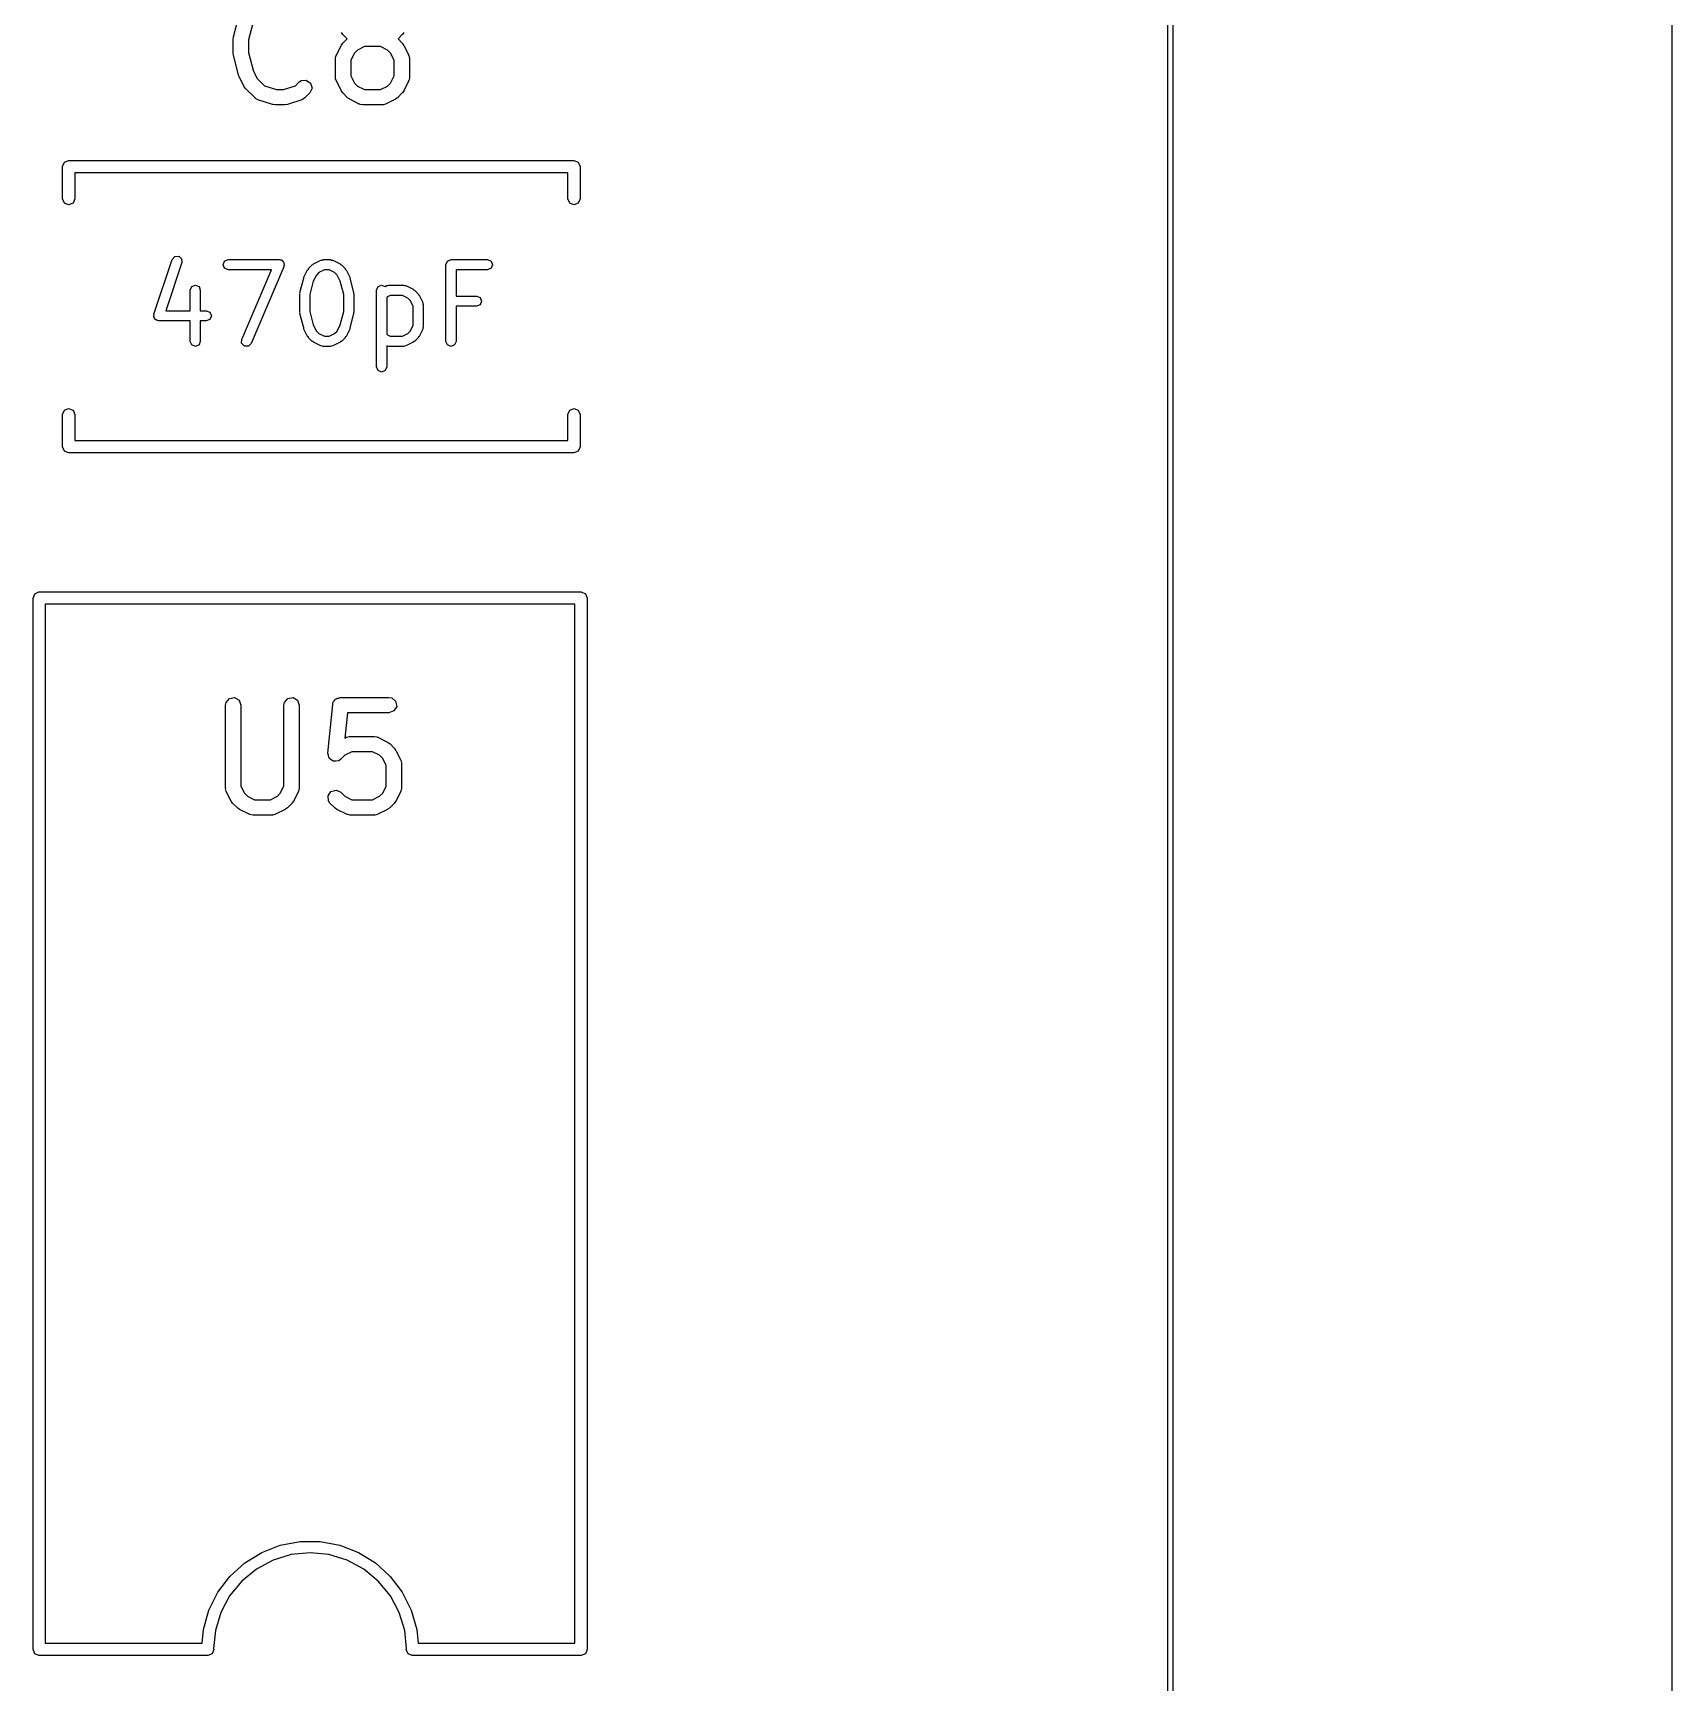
# Model space of a CAD drawing. Extents: x 0.3 to 11.5, y -8.2 to 3.2.
# Drawn here: x 10.865 to 11.496, y -2.885 to -2.25 of the extents above; entities that cross this region are included whole.
import ezdxf

# ---------------------------------------------------------------- set-up
doc = ezdxf.new("R2010")
doc.units = 0
doc.header["$MEASUREMENT"] = 0
doc.layers.add('BLACK', color=7, linetype='CONTINUOUS')

msp = doc.modelspace()

# ---------------------------------------------------------------- linework, layer by layer
at = {"layer": 'BLACK', "linetype": 'CONTINUOUS'}
for p, q in [((11.4961, -0.19685), (11.4961, -8.07115)), ((11.302, -3.37618), (11.302, -1.22067)), ((11.3039, -1.21969), (11.3039, -3.37717)), ((10.9424, -2.25168), (10.9443, -2.24418)), ((10.9499, -2.24593), (10.9482, -2.25276)), ((10.9423, -2.2524), (10.9424, -2.25182)), ((10.9423, -2.25802), (10.9423, -2.2524)), ((10.9424, -2.25182), (10.9424, -2.25168)), ((10.9482, -2.25276), (10.9482, -2.25766)), ((10.982, -2.25858), (10.9839, -2.25483)), ((10.9844, -2.25074), (10.9839, -2.25001)), ((10.9839, -2.25483), (10.9844, -2.25412)), ((10.9861, -2.2524), (10.9844, -2.25074)), ((10.9844, -2.25406), (10.9861, -2.2524)), ((10.9844, -2.25412), (10.9844, -2.25406)), ((11.0073, -2.25074), (11.0057, -2.2524)), ((11.0057, -2.2524), (11.0073, -2.25406)), ((11.0074, -2.25068), (11.0073, -2.25074)), ((11.0073, -2.25406), (11.0078, -2.25478)), ((11.0079, -2.24997), (11.0074, -2.25068)), ((11.0078, -2.25478), (11.0079, -2.25483)), ((11.0079, -2.25483), (11.0098, -2.25858)), ((10.9423, -2.25815), (10.9423, -2.25802)), ((10.9424, -2.25874), (10.9423, -2.25815)), ((10.9443, -2.26624), (10.9424, -2.25874)), ((10.9482, -2.25766), (10.9499, -2.26449)), ((10.9817, -2.2599), (10.9818, -2.25889)), ((10.9817, -2.2674), (10.9817, -2.2599)), ((10.9818, -2.25889), (10.982, -2.25875)), ((10.982, -2.25875), (10.982, -2.25858)), ((10.9889, -2.2579), (10.9876, -2.2606)), ((10.9876, -2.2606), (10.9876, -2.2667)), ((10.9901, -2.2567), (10.9889, -2.2579)), ((10.9928, -2.25535), (10.9901, -2.2567)), ((10.9989, -2.25535), (10.9928, -2.25535)), ((11.0016, -2.2567), (10.9989, -2.25535)), ((11.0028, -2.2579), (11.0016, -2.2567)), ((11.0042, -2.2606), (11.0028, -2.2579)), ((11.0042, -2.2667), (11.0042, -2.2606)), ((11.0098, -2.25858), (11.0101, -2.25956)), ((11.0101, -2.25956), (11.01, -2.25973)), ((11.01, -2.25973), (11.0101, -2.2599)), ((11.0101, -2.2599), (11.0101, -2.2674)), ((10.9443, -2.26636), (10.9443, -2.26624)), ((10.9445, -2.26684), (10.9443, -2.26636)), ((10.9464, -2.27059), (10.9445, -2.26684)), ((10.9499, -2.26449), (10.9514, -2.26752)), ((10.9514, -2.26752), (10.9543, -2.27044)), ((10.9817, -2.26756), (10.9817, -2.2674)), ((10.9817, -2.26774), (10.9817, -2.26756)), ((10.982, -2.26872), (10.9817, -2.26774)), ((10.9876, -2.2667), (10.9889, -2.2694)), ((11.0028, -2.2694), (11.0042, -2.2667)), ((11.0101, -2.2674), (11.0099, -2.26841)), ((10.9464, -2.27064), (10.9464, -2.27059)), ((10.9469, -2.27136), (10.9464, -2.27064)), ((10.9507, -2.27511), (10.9469, -2.27136)), ((10.9543, -2.27044), (10.9589, -2.27194)), ((10.9589, -2.27194), (10.9616, -2.27194)), ((10.9616, -2.27194), (10.9662, -2.27044)), ((10.9662, -2.27044), (10.9675, -2.26906)), ((10.9675, -2.26906), (10.9684, -2.26847)), ((10.9684, -2.26847), (10.9704, -2.2683)), ((10.9717, -2.27324), (10.9698, -2.27511)), ((10.9704, -2.2683), (10.972, -2.26945)), ((10.9726, -2.2714), (10.9717, -2.27324)), ((10.972, -2.26945), (10.9726, -2.2714)), ((10.9839, -2.27247), (10.982, -2.26872)), ((10.9839, -2.27251), (10.9839, -2.27247)), ((10.9844, -2.27324), (10.9839, -2.27251)), ((10.9863, -2.27511), (10.9844, -2.27324)), ((10.9889, -2.2694), (10.9901, -2.2706)), ((10.9901, -2.2706), (10.9928, -2.27194)), ((10.9928, -2.27194), (10.9989, -2.27194)), ((10.9989, -2.27194), (11.0016, -2.2706)), ((11.0016, -2.2706), (11.0028, -2.2694)), ((11.0073, -2.27324), (11.0055, -2.27511)), ((11.0074, -2.27318), (11.0073, -2.27324)), ((11.0079, -2.27247), (11.0074, -2.27318)), ((11.0098, -2.26872), (11.0079, -2.27247)), ((11.0099, -2.26841), (11.0098, -2.26854)), ((11.0098, -2.26854), (11.0098, -2.26872)), ((10.9508, -2.27518), (10.9507, -2.27511)), ((10.9509, -2.27534), (10.9508, -2.27518)), ((10.9518, -2.27582), (10.9509, -2.27534)), ((10.9574, -2.2777), (10.9518, -2.27582)), ((10.9575, -2.2777), (10.9574, -2.2777)), ((10.9584, -2.27785), (10.9575, -2.2777)), ((10.9621, -2.27785), (10.9584, -2.27785)), ((10.9622, -2.27783), (10.9621, -2.27785)), ((10.9631, -2.2777), (10.9622, -2.27783)), ((10.9687, -2.27582), (10.9631, -2.2777)), ((10.9688, -2.27571), (10.9687, -2.27582)), ((10.969, -2.2757), (10.9688, -2.27571)), ((10.9698, -2.27511), (10.969, -2.2757)), ((10.9863, -2.27514), (10.9863, -2.27511)), ((10.9871, -2.27566), (10.9863, -2.27514)), ((10.9908, -2.27754), (10.9871, -2.27566)), ((10.991, -2.27756), (10.9908, -2.27754)), ((10.9911, -2.27767), (10.991, -2.27756)), ((10.9921, -2.27785), (10.9911, -2.27767)), ((10.9996, -2.27785), (10.9921, -2.27785)), ((10.9998, -2.27779), (10.9996, -2.27785)), ((11, -2.27783), (10.9998, -2.27779)), ((11.0009, -2.27754), (11, -2.27783)), ((11.0047, -2.27566), (11.0009, -2.27754)), ((11.0055, -2.27511), (11.0047, -2.27562)), ((11.0047, -2.27562), (11.0047, -2.27566)), ((10.8773, -2.2999), (10.8789, -2.29921)), ((10.8789, -2.29921), (11.0734, -2.29921)), ((11.0734, -2.29921), (11.0751, -2.2999)), ((10.8766, -2.30157), (10.8773, -2.2999)), ((10.8766, -2.31398), (10.8766, -2.30157)), ((11.0711, -2.30394), (10.8813, -2.30394)), ((10.8813, -2.30394), (10.8813, -2.31398)), ((11.0711, -2.31398), (11.0711, -2.30394)), ((11.0751, -2.2999), (11.0758, -2.30157)), ((11.0758, -2.30157), (11.0758, -2.31398)), ((10.8773, -2.31565), (10.8766, -2.31398)), ((10.8789, -2.31634), (10.8773, -2.31565)), ((10.8806, -2.31565), (10.8789, -2.31634)), ((10.8813, -2.31398), (10.8806, -2.31565)), ((11.0718, -2.31565), (11.0711, -2.31398)), ((11.0734, -2.31634), (11.0718, -2.31565)), ((11.0751, -2.31565), (11.0734, -2.31634)), ((11.0758, -2.31398), (11.0751, -2.31565)), ((10.9117, -2.3584), (10.9188, -2.33731)), ((10.9188, -2.33731), (10.9198, -2.33618)), ((10.9198, -2.33618), (10.9213, -2.33607)), ((10.9213, -2.33607), (10.9224, -2.33706)), ((10.9224, -2.33706), (10.9225, -2.33856)), ((10.9389, -2.33795), (10.9403, -2.33737)), ((10.9403, -2.33737), (10.96, -2.33737)), ((10.96, -2.33737), (10.9604, -2.33753)), ((10.9604, -2.33753), (10.9608, -2.33753)), ((10.9608, -2.33753), (10.9611, -2.3378)), ((10.9732, -2.33899), (10.976, -2.33758)), ((10.976, -2.33758), (10.9765, -2.33755)), ((10.9765, -2.33755), (10.9769, -2.33737)), ((10.9769, -2.33737), (10.9797, -2.33737)), ((10.9797, -2.33737), (10.9801, -2.33755)), ((10.9801, -2.33755), (10.9806, -2.33758)), ((10.9806, -2.33758), (10.9834, -2.33899)), ((11.0247, -2.33795), (11.0261, -2.33737)), ((11.0261, -2.33737), (11.0402, -2.33737)), ((11.0402, -2.33737), (11.0416, -2.33795)), ((10.9225, -2.33856), (10.9163, -2.35706)), ((10.9384, -2.33934), (10.9389, -2.33795)), ((10.9389, -2.34073), (10.9384, -2.33934)), ((10.9403, -2.34131), (10.9389, -2.34073)), ((10.957, -2.34131), (10.9403, -2.34131)), ((10.9456, -2.36809), (10.957, -2.34131)), ((10.9618, -2.34012), (10.9492, -2.36964)), ((10.9611, -2.3378), (10.9614, -2.33795)), ((10.9614, -2.33795), (10.9616, -2.33832)), ((10.9616, -2.33832), (10.9618, -2.33861)), ((10.9618, -2.33861), (10.9618, -2.33899)), ((10.9618, -2.33899), (10.962, -2.33934)), ((10.962, -2.33934), (10.9618, -2.33971)), ((10.9618, -2.33971), (10.9618, -2.34012)), ((10.9695, -2.34409), (10.9709, -2.34127)), ((10.9709, -2.34127), (10.9712, -2.34106)), ((10.9712, -2.34106), (10.9713, -2.34076)), ((10.9713, -2.34076), (10.9727, -2.33936)), ((10.9727, -2.33936), (10.973, -2.33923)), ((10.973, -2.33923), (10.9732, -2.33899)), ((10.9743, -2.34332), (10.9731, -2.34565)), ((10.9752, -2.34237), (10.9743, -2.34332)), ((10.9774, -2.34131), (10.9752, -2.34237)), ((10.9792, -2.34131), (10.9774, -2.34131)), ((10.9813, -2.34237), (10.9792, -2.34131)), ((10.9823, -2.34332), (10.9813, -2.34237)), ((10.9835, -2.34565), (10.9823, -2.34332)), ((10.9834, -2.33899), (10.9836, -2.33923)), ((10.9836, -2.33923), (10.9839, -2.33936)), ((10.9839, -2.33936), (10.9853, -2.34076)), ((10.9853, -2.34076), (10.9854, -2.34106)), ((10.9854, -2.34106), (10.9857, -2.34127)), ((10.9857, -2.34127), (10.9871, -2.34409)), ((11.0241, -2.33934), (11.0247, -2.33795)), ((11.0241, -2.36887), (11.0241, -2.33934)), ((11.0402, -2.34131), (11.0281, -2.34131)), ((11.0281, -2.34131), (11.0281, -2.35143)), ((11.0416, -2.34073), (11.0402, -2.34131)), ((11.0416, -2.33795), (11.0421, -2.33934)), ((11.0421, -2.33934), (11.0416, -2.34073)), ((10.9257, -2.34918), (10.9263, -2.34779)), ((10.9257, -2.35706), (10.9257, -2.34918)), ((10.9263, -2.34779), (10.9277, -2.34722)), ((10.9277, -2.34722), (10.9291, -2.34779)), ((10.9291, -2.34779), (10.9296, -2.34918)), ((10.9296, -2.34918), (10.9296, -2.35706)), ((10.9679, -2.35011), (10.9694, -2.34449)), ((10.968, -2.35036), (10.9679, -2.35011)), ((10.9694, -2.34449), (10.9695, -2.34431)), ((10.9695, -2.34431), (10.9695, -2.34409)), ((10.9731, -2.34565), (10.9718, -2.35083)), ((10.9848, -2.35083), (10.9835, -2.34565)), ((10.9871, -2.34409), (10.9871, -2.34431)), ((10.9871, -2.34431), (10.9872, -2.34449)), ((10.9872, -2.34449), (10.9886, -2.35011)), ((10.9886, -2.35011), (10.9886, -2.35036)), ((10.9974, -2.34918), (10.998, -2.34779)), ((10.9974, -2.37871), (10.9974, -2.34918)), ((10.998, -2.34779), (10.9994, -2.34722)), ((10.9994, -2.34722), (11.0007, -2.34775)), ((11.0007, -2.34775), (11.0013, -2.34742)), ((11.0013, -2.34742), (11.0018, -2.34739)), ((11.0018, -2.34739), (11.0022, -2.34722)), ((11.0022, -2.34722), (11.0078, -2.34722)), ((11.0078, -2.34722), (11.0082, -2.34739)), ((11.0082, -2.34739), (11.0087, -2.34742)), ((11.0087, -2.34742), (11.0115, -2.34883)), ((11.0115, -2.34883), (11.0117, -2.34907)), ((11.0117, -2.34907), (11.012, -2.3492)), ((11.012, -2.3492), (11.0134, -2.3506)), ((10.9679, -2.35059), (10.968, -2.35036)), ((10.9679, -2.35762), (10.9679, -2.35059)), ((10.9718, -2.35083), (10.9718, -2.35738)), ((10.9848, -2.35738), (10.9848, -2.35083)), ((10.9886, -2.35036), (10.9887, -2.35059)), ((10.9887, -2.35059), (10.9887, -2.35762)), ((11.0027, -2.35115), (11.0014, -2.35181)), ((11.0014, -2.35181), (11.0014, -2.36625)), ((11.0074, -2.35115), (11.0027, -2.35115)), ((11.0095, -2.35221), (11.0074, -2.35115)), ((11.0104, -2.35316), (11.0095, -2.35221)), ((11.0115, -2.35527), (11.0104, -2.35316)), ((11.0115, -2.36278), (11.0115, -2.35527)), ((11.0134, -2.3506), (11.0136, -2.3509)), ((11.0136, -2.3509), (11.0138, -2.35112)), ((11.0138, -2.35112), (11.0152, -2.35393)), ((11.0152, -2.35393), (11.0152, -2.35439)), ((11.0152, -2.35439), (11.0154, -2.35481)), ((11.0154, -2.35481), (11.0154, -2.36325)), ((11.0281, -2.35143), (11.0359, -2.35143)), ((11.0359, -2.35537), (11.0281, -2.35537)), ((11.0281, -2.35537), (11.0281, -2.36887)), ((11.0359, -2.35143), (11.0373, -2.35201)), ((11.0373, -2.35479), (11.0359, -2.35537)), ((11.0373, -2.35201), (11.0379, -2.3534)), ((11.0379, -2.3534), (11.0373, -2.35479)), ((10.9116, -2.35903), (10.9118, -2.35873)), ((10.9118, -2.35945), (10.9116, -2.35903)), ((10.9118, -2.35873), (10.9117, -2.3584)), ((10.9119, -2.35991), (10.9118, -2.35945)), ((10.9121, -2.36012), (10.9119, -2.35991)), ((10.9122, -2.36042), (10.9121, -2.36012)), ((10.9126, -2.36059), (10.9122, -2.36042)), ((10.913, -2.36089), (10.9126, -2.36059)), ((10.9133, -2.36087), (10.913, -2.36089)), ((10.9136, -2.361), (10.9133, -2.36087)), ((10.9257, -2.361), (10.9136, -2.361)), ((10.9163, -2.35706), (10.9257, -2.35706)), ((10.9257, -2.36887), (10.9257, -2.361)), ((10.9296, -2.35706), (10.9319, -2.35706)), ((10.9319, -2.361), (10.9296, -2.361)), ((10.9296, -2.361), (10.9296, -2.36887)), ((10.9319, -2.35706), (10.9333, -2.35764)), ((10.9333, -2.36042), (10.9319, -2.361)), ((10.9333, -2.35764), (10.9339, -2.35903)), ((10.9339, -2.35903), (10.9333, -2.36042)), ((10.968, -2.35785), (10.9679, -2.35762)), ((10.9679, -2.3581), (10.968, -2.35785)), ((10.9694, -2.36372), (10.9679, -2.3581)), ((10.9718, -2.35738), (10.9731, -2.36256)), ((10.9731, -2.36256), (10.9743, -2.36489)), ((10.9823, -2.36489), (10.9835, -2.36256)), ((10.9835, -2.36256), (10.9848, -2.35738)), ((10.9886, -2.3581), (10.9872, -2.36372)), ((10.9887, -2.35762), (10.9886, -2.35785)), ((10.9886, -2.35785), (10.9886, -2.3581)), ((11.0104, -2.36489), (11.0115, -2.36278)), ((10.9263, -2.37026), (10.9257, -2.36887)), ((10.9296, -2.36887), (10.9291, -2.37026)), ((10.9455, -2.3696), (10.9456, -2.36809)), ((10.9695, -2.3639), (10.9694, -2.36372)), ((10.9695, -2.36413), (10.9695, -2.3639)), ((10.9709, -2.36694), (10.9695, -2.36413)), ((10.9712, -2.36715), (10.9709, -2.36694)), ((10.9713, -2.36745), (10.9712, -2.36715)), ((10.9727, -2.36886), (10.9713, -2.36745)), ((10.973, -2.36898), (10.9727, -2.36886)), ((10.9732, -2.36922), (10.973, -2.36898)), ((10.976, -2.37063), (10.9732, -2.36922)), ((10.9743, -2.36489), (10.9752, -2.36585)), ((10.9752, -2.36585), (10.9774, -2.3669)), ((10.9774, -2.3669), (10.9792, -2.3669)), ((10.9792, -2.3669), (10.9813, -2.36585)), ((10.9834, -2.36922), (10.9806, -2.37063)), ((10.9813, -2.36585), (10.9823, -2.36489)), ((10.9836, -2.36898), (10.9834, -2.36922)), ((10.9839, -2.36886), (10.9836, -2.36898)), ((10.9853, -2.36745), (10.9839, -2.36886)), ((10.9854, -2.36715), (10.9853, -2.36745)), ((10.9857, -2.36694), (10.9854, -2.36715)), ((10.9871, -2.36413), (10.9857, -2.36694)), ((10.9872, -2.36372), (10.9871, -2.3639)), ((10.9871, -2.3639), (10.9871, -2.36413)), ((11.0014, -2.36625), (11.0027, -2.3669)), ((11.0027, -2.3669), (11.0074, -2.3669)), ((11.0074, -2.3669), (11.0095, -2.36585)), ((11.0115, -2.36922), (11.0087, -2.37063)), ((11.0095, -2.36585), (11.0104, -2.36489)), ((11.0117, -2.36898), (11.0115, -2.36922)), ((11.012, -2.36886), (11.0117, -2.36898)), ((11.0134, -2.36745), (11.012, -2.36886)), ((11.0136, -2.36715), (11.0134, -2.36745)), ((11.0138, -2.36694), (11.0136, -2.36715)), ((11.0152, -2.36413), (11.0138, -2.36694)), ((11.0154, -2.36325), (11.0152, -2.36367)), ((11.0152, -2.36367), (11.0152, -2.36413)), ((11.0247, -2.37026), (11.0241, -2.36887)), ((11.0281, -2.36887), (11.0275, -2.37026)), ((10.9277, -2.37084), (10.9263, -2.37026)), ((10.9291, -2.37026), (10.9277, -2.37084)), ((10.9466, -2.37068), (10.9455, -2.3696)), ((10.9481, -2.3707), (10.9466, -2.37068)), ((10.9492, -2.36964), (10.9481, -2.3707)), ((10.9765, -2.37066), (10.976, -2.37063)), ((10.9769, -2.37084), (10.9765, -2.37066)), ((10.9797, -2.37084), (10.9769, -2.37084)), ((10.9801, -2.37066), (10.9797, -2.37084)), ((10.9806, -2.37063), (10.9801, -2.37066)), ((11.0018, -2.37066), (11.0014, -2.37063)), ((11.0014, -2.37063), (11.0014, -2.37871)), ((11.0022, -2.37084), (11.0018, -2.37066)), ((11.0078, -2.37084), (11.0022, -2.37084)), ((11.0082, -2.37066), (11.0078, -2.37084)), ((11.0087, -2.37063), (11.0082, -2.37066)), ((11.0261, -2.37084), (11.0247, -2.37026)), ((11.0275, -2.37026), (11.0261, -2.37084)), ((10.998, -2.3801), (10.9974, -2.37871)), ((10.9994, -2.38068), (10.998, -2.3801)), ((11.0008, -2.3801), (10.9994, -2.38068)), ((11.0014, -2.37871), (11.0008, -2.3801)), ((10.8773, -2.39538), (10.8789, -2.39469)), ((10.8789, -2.39469), (10.8806, -2.39538)), ((11.0718, -2.39538), (11.0734, -2.39469)), ((11.0734, -2.39469), (11.0751, -2.39538)), ((10.8766, -2.39705), (10.8773, -2.39538)), ((10.8766, -2.40945), (10.8766, -2.39705)), ((10.8806, -2.39538), (10.8813, -2.39705)), ((10.8813, -2.39705), (10.8813, -2.40709)), ((11.0711, -2.39705), (11.0718, -2.39538)), ((11.0711, -2.40709), (11.0711, -2.39705)), ((11.0751, -2.39538), (11.0758, -2.39705)), ((11.0758, -2.39705), (11.0758, -2.40945)), ((10.8813, -2.40709), (11.0711, -2.40709)), ((10.8773, -2.41112), (10.8766, -2.40945)), ((10.8789, -2.41181), (10.8773, -2.41112)), ((11.0734, -2.41181), (10.8789, -2.41181)), ((11.0751, -2.41112), (11.0734, -2.41181)), ((11.0758, -2.40945), (11.0751, -2.41112)), ((10.8652, -2.46772), (10.8659, -2.46605)), ((10.8652, -2.87244), (10.8652, -2.46772)), ((10.8659, -2.46605), (10.8675, -2.46535)), ((10.8675, -2.46535), (11.0762, -2.46535)), ((10.8699, -2.47008), (10.8699, -2.87008)), ((11.0738, -2.47008), (10.8699, -2.47008)), ((11.0738, -2.87008), (11.0738, -2.47008)), ((11.0762, -2.46535), (11.0779, -2.46605)), ((11.0779, -2.46605), (11.0785, -2.46772)), ((11.0785, -2.46772), (11.0785, -2.87244)), ((10.9393, -2.50891), (10.9395, -2.5079)), ((10.9393, -2.54078), (10.9393, -2.50891)), ((10.9395, -2.5079), (10.9408, -2.50636)), ((10.9408, -2.50636), (10.9428, -2.506)), ((10.9428, -2.506), (10.9445, -2.50701)), ((10.9445, -2.50701), (10.9452, -2.50891)), ((10.9452, -2.50891), (10.9452, -2.54009)), ((10.9618, -2.50891), (10.962, -2.5079)), ((10.9618, -2.54009), (10.9618, -2.50891)), ((10.962, -2.5079), (10.9633, -2.50636)), ((10.9633, -2.50636), (10.9653, -2.506)), ((10.9653, -2.506), (10.967, -2.50701)), ((10.967, -2.50701), (10.9677, -2.50891)), ((10.9677, -2.50891), (10.9677, -2.54078)), ((10.9787, -2.52737), (10.9806, -2.50862)), ((10.9806, -2.50829), (10.9808, -2.50763)), ((10.9806, -2.5084), (10.9806, -2.50829)), ((10.9806, -2.50847), (10.9806, -2.5084)), ((10.9806, -2.50862), (10.9806, -2.50847)), ((10.9808, -2.50763), (10.9813, -2.50719)), ((10.9813, -2.50719), (10.9816, -2.50665)), ((10.9816, -2.50665), (10.982, -2.50651)), ((10.982, -2.50651), (10.9823, -2.50622)), ((10.9823, -2.50622), (10.9829, -2.50617)), ((10.9829, -2.50617), (10.9835, -2.50596)), ((10.9835, -2.50596), (11.0022, -2.50596)), ((11.0022, -2.50596), (11.0033, -2.50614)), ((11.0033, -2.50614), (11.0048, -2.50744)), ((11.0048, -2.50744), (11.0052, -2.50943)), ((10.9862, -2.51187), (10.9852, -2.52164)), ((11.0022, -2.51187), (10.9862, -2.51187)), ((11.0041, -2.51117), (11.0022, -2.51187)), ((11.0052, -2.50943), (11.0041, -2.51117)), ((10.9852, -2.52164), (10.9859, -2.52127)), ((10.9859, -2.52127), (10.9869, -2.52098)), ((10.9869, -2.52098), (10.9871, -2.52102)), ((10.9871, -2.52102), (10.9872, -2.52096)), ((10.9872, -2.52096), (10.9966, -2.52096)), ((10.9966, -2.52096), (10.9976, -2.52114)), ((10.9976, -2.52114), (10.9978, -2.52125)), ((10.9978, -2.52125), (10.9979, -2.52127)), ((10.9979, -2.52127), (11.0017, -2.52314)), ((10.9787, -2.52739), (10.9787, -2.52737)), ((10.9787, -2.5274), (10.9787, -2.52739)), ((10.9789, -2.52836), (10.9787, -2.5274)), ((10.9852, -2.52821), (10.9837, -2.52975)), ((10.9879, -2.52686), (10.9852, -2.52821)), ((10.9959, -2.52686), (10.9879, -2.52686)), ((10.9986, -2.52821), (10.9959, -2.52686)), ((10.9998, -2.52941), (10.9986, -2.52821)), ((11.0017, -2.52314), (11.0024, -2.52367)), ((11.0024, -2.52367), (11.0025, -2.5237)), ((11.0025, -2.5237), (11.0043, -2.52557)), ((11.0043, -2.52557), (11.0048, -2.5263)), ((11.0048, -2.5263), (11.0049, -2.52634)), ((11.0049, -2.52634), (11.0068, -2.53009)), ((10.9792, -2.52932), (10.9789, -2.52836)), ((10.9792, -2.52934), (10.9792, -2.52932)), ((10.9792, -2.52935), (10.9792, -2.52934)), ((10.98, -2.52992), (10.9792, -2.52935)), ((10.9808, -2.5305), (10.98, -2.52992)), ((10.9809, -2.53051), (10.9808, -2.5305)), ((10.9808, -2.5305), (10.9808, -2.5305)), ((10.9818, -2.53043), (10.9809, -2.53051)), ((10.9828, -2.53035), (10.9818, -2.53043)), ((10.9829, -2.53034), (10.9828, -2.53035)), ((10.9837, -2.52975), (10.9829, -2.53034)), ((10.9829, -2.53034), (10.9829, -2.53034)), ((11.0012, -2.53211), (10.9998, -2.52941)), ((11.0012, -2.54009), (11.0012, -2.53211)), ((11.0068, -2.53009), (11.0071, -2.53107)), ((11.0071, -2.53107), (11.007, -2.53124)), ((11.007, -2.53124), (11.0071, -2.53141)), ((11.0071, -2.53141), (11.0071, -2.54078)), ((10.9394, -2.54095), (10.9393, -2.54078)), ((10.9452, -2.54009), (10.9466, -2.54278)), ((10.9604, -2.54278), (10.9618, -2.54009)), ((10.9677, -2.54078), (10.9675, -2.54179)), ((10.9998, -2.54278), (11.0012, -2.54009)), ((11.0071, -2.54078), (11.0069, -2.54179)), ((10.9393, -2.54112), (10.9394, -2.54095)), ((10.9396, -2.5421), (10.9393, -2.54112)), ((10.9415, -2.54585), (10.9396, -2.5421)), ((10.9415, -2.5459), (10.9415, -2.54585)), ((10.942, -2.54662), (10.9415, -2.5459)), ((10.9439, -2.5485), (10.942, -2.54662)), ((10.9466, -2.54278), (10.9478, -2.54398)), ((10.9478, -2.54398), (10.9504, -2.54533)), ((10.9504, -2.54533), (10.9566, -2.54533)), ((10.9566, -2.54533), (10.9593, -2.54398)), ((10.9593, -2.54398), (10.9604, -2.54278)), ((10.965, -2.54662), (10.9631, -2.5485)), ((10.9655, -2.54585), (10.965, -2.54656)), ((10.965, -2.54656), (10.965, -2.54662)), ((10.9674, -2.5421), (10.9655, -2.54585)), ((10.9675, -2.54179), (10.9674, -2.54193)), ((10.9674, -2.54193), (10.9674, -2.5421)), ((10.9788, -2.54377), (10.9799, -2.54211)), ((10.9789, -2.54578), (10.9788, -2.54377)), ((10.9795, -2.54662), (10.9789, -2.54578)), ((10.9814, -2.5485), (10.9795, -2.54662)), ((10.9799, -2.54211), (10.9819, -2.54159)), ((10.9819, -2.54159), (10.9837, -2.54245)), ((10.9837, -2.54245), (10.9852, -2.54398)), ((10.9852, -2.54398), (10.9879, -2.54533)), ((10.9879, -2.54533), (10.9959, -2.54533)), ((10.9959, -2.54533), (10.9986, -2.54398)), ((10.9986, -2.54398), (10.9998, -2.54278)), ((11.0043, -2.54662), (11.0025, -2.5485)), ((11.0044, -2.54656), (11.0043, -2.54662)), ((11.0049, -2.54585), (11.0044, -2.54656)), ((11.0068, -2.5421), (11.0049, -2.54585)), ((11.0069, -2.54179), (11.0068, -2.54193)), ((11.0068, -2.54193), (11.0068, -2.5421)), ((10.944, -2.54852), (10.9439, -2.5485)), ((10.9447, -2.54905), (10.944, -2.54852)), ((10.9484, -2.55092), (10.9447, -2.54905)), ((10.9486, -2.55094), (10.9484, -2.55092)), ((10.9487, -2.55106), (10.9486, -2.55094)), ((10.9498, -2.55124), (10.9487, -2.55106)), ((10.9572, -2.55124), (10.9498, -2.55124)), ((10.9574, -2.55118), (10.9572, -2.55124)), ((10.9576, -2.55122), (10.9574, -2.55118)), ((10.9586, -2.55092), (10.9576, -2.55122)), ((10.9623, -2.54905), (10.9586, -2.55092)), ((10.9624, -2.549), (10.9623, -2.54905)), ((10.9631, -2.5485), (10.9624, -2.549)), ((10.9815, -2.54852), (10.9814, -2.5485)), ((10.9822, -2.54905), (10.9815, -2.54852)), ((10.9859, -2.55092), (10.9822, -2.54905)), ((10.9861, -2.55094), (10.9859, -2.55092)), ((10.9862, -2.55106), (10.9861, -2.55094)), ((10.9872, -2.55124), (10.9862, -2.55106)), ((10.9966, -2.55124), (10.9872, -2.55124)), ((10.9968, -2.55118), (10.9966, -2.55124)), ((10.997, -2.55122), (10.9968, -2.55118)), ((10.9979, -2.55092), (10.997, -2.55122)), ((11.0017, -2.54905), (10.9979, -2.55092)), ((11.0025, -2.5485), (11.0017, -2.549)), ((11.0017, -2.549), (11.0017, -2.54905)), ((10.9533, -2.83508), (10.9604, -2.8323)), ((10.9604, -2.8323), (10.968, -2.83089)), ((10.968, -2.83089), (10.9757, -2.83089)), ((10.9757, -2.83089), (10.9833, -2.8323)), ((10.9833, -2.8323), (10.9905, -2.83508)), ((10.941, -2.84433), (10.9467, -2.83914)), ((10.9467, -2.83914), (10.9533, -2.83508)), ((10.9576, -2.83808), (10.9512, -2.84152)), ((10.9646, -2.83597), (10.9576, -2.83808)), ((10.9719, -2.83525), (10.9646, -2.83597)), ((10.9791, -2.83597), (10.9719, -2.83525)), ((10.9861, -2.83808), (10.9791, -2.83597)), ((10.9925, -2.84152), (10.9861, -2.83808)), ((10.9905, -2.83508), (10.997, -2.83914)), ((10.997, -2.83914), (11.0027, -2.84433)), ((10.9364, -2.85047), (10.941, -2.84433)), ((10.9512, -2.84152), (10.9456, -2.84615)), ((10.9981, -2.84615), (10.9925, -2.84152)), ((11.0027, -2.84433), (11.0073, -2.85047)), ((10.9329, -2.85737), (10.9364, -2.85047)), ((10.9409, -2.85178), (10.9375, -2.85821)), ((10.9456, -2.84615), (10.9409, -2.85178)), ((11.0028, -2.85178), (10.9981, -2.84615)), ((11.0062, -2.85821), (11.0028, -2.85178)), ((11.0073, -2.85047), (11.0108, -2.85737)), ((10.9308, -2.86477), (10.9329, -2.85737)), ((10.9375, -2.85821), (10.9354, -2.86519)), ((11.0083, -2.86519), (11.0062, -2.85821)), ((11.0108, -2.85737), (11.0129, -2.86477)), ((10.9303, -2.87008), (10.9308, -2.86477)), ((11.0129, -2.86477), (11.0134, -2.87008)), ((10.8699, -2.87008), (10.9303, -2.87008)), ((10.9354, -2.86519), (10.9347, -2.87209)), ((11.009, -2.87209), (11.0083, -2.86519)), ((11.0134, -2.87008), (11.0738, -2.87008)), ((10.8659, -2.87411), (10.8652, -2.87244)), ((10.8675, -2.8748), (10.8659, -2.87411)), ((10.9325, -2.8748), (10.8675, -2.8748)), ((10.9342, -2.87411), (10.9325, -2.8748)), ((10.9348, -2.87244), (10.9342, -2.87411)), ((10.9347, -2.87209), (10.9348, -2.87244)), ((11.0089, -2.87244), (11.009, -2.87209)), ((11.0096, -2.87411), (11.0089, -2.87244)), ((11.0112, -2.8748), (11.0096, -2.87411)), ((11.0762, -2.8748), (11.0112, -2.8748)), ((11.0779, -2.87411), (11.0762, -2.8748)), ((11.0785, -2.87244), (11.0779, -2.87411))]:
    msp.add_line(p, q, dxfattribs=at)

doc.saveas('drawing.dxf')
